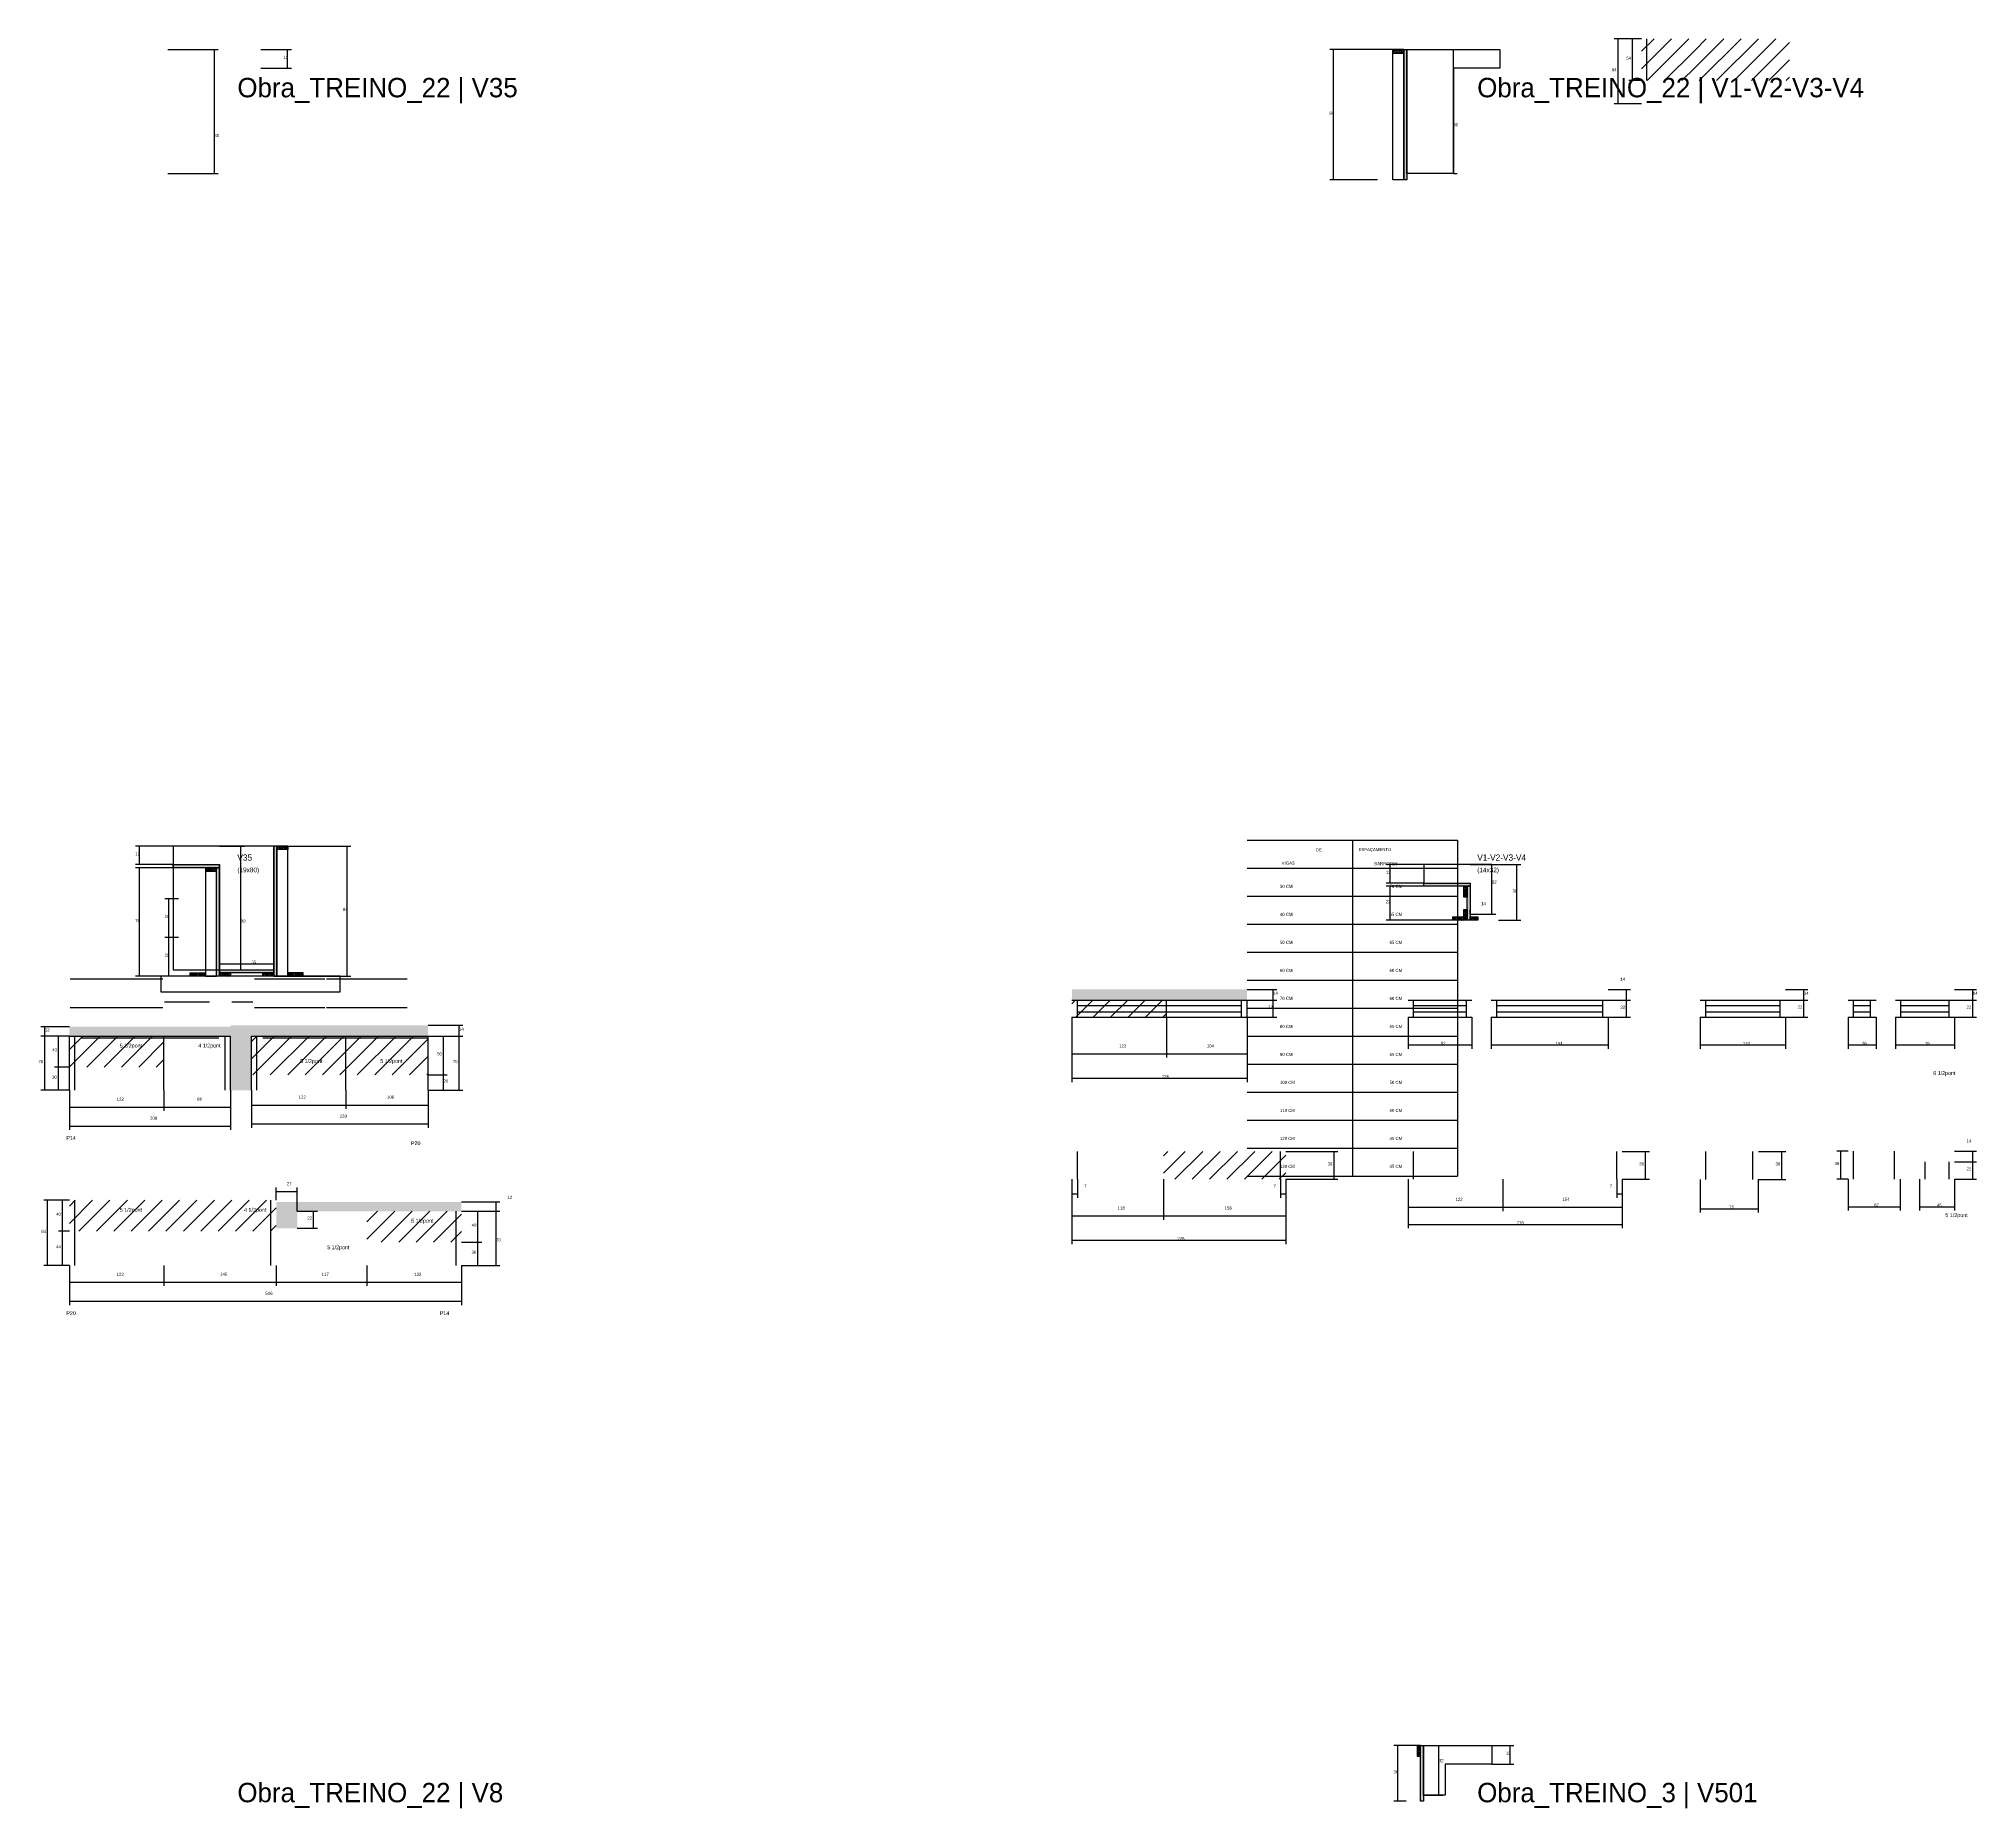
# Model space of a CAD drawing. Header units: metres. Extents: x -2848 to 22762, y -49062 to 1016.
# Drawn here: x 12544 to 15045, y -36418 to -34135 of the extents above; entities that cross this region are included whole.
import ezdxf

# ---------------------------------------------------------------- set-up
doc = ezdxf.new("R2010")
doc.units = ezdxf.units.M
for name, color, linetype in [('CONCRETO', 251, 'Continuous'), ('COTA', 4, 'Continuous'), ('Cota Seção (2x)', 4, 'Continuous'), ('GARFOS', 7, 'Continuous'), ('Hachura', 253, 'Continuous'), ('LABEL_ID', 3, 'Continuous'), ('Madeira', 126, 'Continuous'), ('NOMENCLATURA', 7, 'Continuous'), ('Painéis', 200, 'Continuous'), ('SARR_2.2x7', 40, 'Continuous'), ('Texto Seção', 7, 'Continuous')]:
    doc.layers.add(name, color=color, linetype=linetype)

msp = doc.modelspace()

# ---------------------------------------------------------------- hatches: boundary and pattern name
at = {"layer": 'COTA'}
h = msp.add_hatch(dxfattribs=at)
h.set_pattern_fill('AR-CONC', scale=0.03)
h.paths.add_polyline_path([(14103, -35361.1), (13877, -35361.1), (13877, -35361.1), (13877, -35375.1), (13877, -35375.1), (14103, -35375.1), (14103, -35375.1), (14103, -35361.1)])
h = msp.add_hatch(dxfattribs=at)
h.set_pattern_fill('AR-CONC', scale=0.03)
h.paths.add_polyline_path([(12818, -35421.3), (13046, -35421.3), (13046, -35407.3), (12791.2, -35407.3), (12791.2, -35409.3), (12583.2, -35409.3), (12583.2, -35421.3), (12791.2, -35421.3), (12791.2, -35491.3), (12818, -35491.3)])
h = msp.add_hatch(dxfattribs=at)
h.set_pattern_fill('AR-CONC', scale=0.03)
h.paths.add_polyline_path([(12877.2, -35647.3), (13089.2, -35647.3), (13089.2, -35635.3), (12850.2, -35635.3), (12850.2, -35669.3), (12877.2, -35669.3)])
at = {"layer": 'Hachura'}
h = msp.add_hatch(dxfattribs=at)
h.set_pattern_fill('ANSI31', scale=5)
h.paths.add_polyline_path([(14681.1, -34188.5), (14681.1, -34134.5), (14612.1, -34134.5), (14612.1, -34188.5)])
h = msp.add_hatch(dxfattribs=at)
h.set_pattern_fill('ANSI31', scale=5)
h.paths.add_polyline_path([(14803.1, -34188.5), (14803.1, -34134.5), (14681.1, -34134.5), (14681.1, -34188.5)])
h = msp.add_hatch(dxfattribs=at)
h.set_pattern_fill('ANSI31', scale=0.5)
h.paths.add_polyline_path([(14291.2, -34148.5), (14291.2, -34152.9), (14291.2, -34152.9), (14305.2, -34152.9), (14305.2, -34152.9), (14305.2, -34148.5), (14305.2, -34148.5), (14291.2, -34148.5)])
h = msp.add_hatch(color=8, dxfattribs=at)
h.dxf.hatch_style = 1
h.paths.add_polyline_path([(14305.2, -34148.5), (14309.2, -34148.5), (14309.2, -34148.5), (14309.2, -34316.5), (14309.2, -34316.5), (14305.2, -34316.5), (14305.2, -34316.5), (14305.2, -34148.5)])
h = msp.add_hatch(color=8, dxfattribs=at)
h.dxf.hatch_style = 1
h.paths.add_polyline_path([(12851, -35176.1), (12847, -35176.1), (12847, -35176.1), (12847, -35344.1), (12847, -35344.1), (12851, -35344.1), (12851, -35344.1), (12851, -35176.1)])
h = msp.add_hatch(dxfattribs=at)
h.set_pattern_fill('ANSI31', scale=0.5)
h.paths.add_polyline_path([(12865, -35176.1), (12865, -35180.5), (12865, -35180.5), (12851, -35180.5), (12851, -35180.5), (12851, -35176.1), (12851, -35176.1), (12865, -35176.1)])
h = msp.add_hatch(color=8, dxfattribs=at)
h.dxf.hatch_style = 1
h.paths.add_polyline_path([(12717, -35204.1), (12717, -35200.1), (12717, -35200.1), (12777, -35200.1), (12777, -35200.1), (12777, -35204.1), (12777, -35204.1), (12717, -35204.1)])
h = msp.add_hatch(dxfattribs=at)
h.set_pattern_fill('ANSI31', scale=0.5)
h.paths.add_polyline_path([(12759, -35204.1), (12759, -35208.5), (12759, -35208.5), (12773, -35208.5), (12773, -35208.5), (12773, -35204.1), (12773, -35204.1), (12759, -35204.1)])
h = msp.add_hatch(color=8, dxfattribs=at)
h.dxf.hatch_style = 1
h.paths.add_polyline_path([(12773, -35204.1), (12777, -35204.1), (12777, -35204.1), (12777, -35344.1), (12777, -35344.1), (12773, -35344.1), (12773, -35344.1), (12773, -35204.1)])
h = msp.add_hatch(color=8, dxfattribs=at)
h.dxf.hatch_style = 1
h.paths.add_polyline_path([(14331, -35228), (14331, -35224), (14331, -35224), (14391, -35224), (14391, -35224), (14391, -35228), (14391, -35228), (14331, -35228)])
h = msp.add_hatch(dxfattribs=at)
h.set_pattern_fill('ANSI31', scale=0.5)
h.paths.add_polyline_path([(14387, -35242), (14382.6, -35242), (14382.6, -35242), (14382.6, -35228), (14382.6, -35228), (14387, -35228), (14387, -35228), (14387, -35242)])
h = msp.add_hatch(color=8, dxfattribs=at)
h.dxf.hatch_style = 1
h.paths.add_polyline_path([(14387, -35228), (14391, -35228), (14391, -35228), (14391, -35272), (14391, -35272), (14387, -35272), (14387, -35272), (14387, -35228)])
h = msp.add_hatch(dxfattribs=at)
h.set_pattern_fill('ANSI31', scale=0.5)
h.paths.add_polyline_path([(14382.6, -35267.6), (14382.6, -35272), (14382.6, -35272), (14368.6, -35272), (14368.6, -35272), (14368.6, -35267.6), (14368.6, -35267.6), (14382.6, -35267.6)])
h = msp.add_hatch(dxfattribs=at)
h.set_pattern_fill('ANSI31', scale=0.5)
h.paths.add_polyline_path([(14387, -35272), (14382.6, -35272), (14382.6, -35272), (14382.6, -35258), (14382.6, -35258), (14387, -35258), (14387, -35258), (14387, -35272)])
h = msp.add_hatch(dxfattribs=at)
h.set_pattern_fill('ANSI31', scale=0.5)
h.paths.add_polyline_path([(14391, -35272), (14391, -35267.6), (14391, -35267.6), (14401, -35267.6), (14401, -35267.6), (14401, -35272), (14401, -35272), (14391, -35272)])
h = msp.add_hatch(dxfattribs=at)
h.set_pattern_fill('ANSI31', scale=0.5)
h.paths.add_polyline_path([(12739, -35344.1), (12739, -35339.7), (12739, -35339.7), (12759, -35339.7), (12759, -35339.7), (12759, -35344.1), (12759, -35344.1), (12739, -35344.1)])
h = msp.add_hatch(color=8, dxfattribs=at)
h.dxf.hatch_style = 1
h.paths.add_polyline_path([(12777, -35339.7), (12777, -35336.1), (12777, -35336.1), (12847, -35336.1), (12847, -35336.1), (12847, -35339.7), (12847, -35339.7), (12777, -35339.7)])
h = msp.add_hatch(dxfattribs=at)
h.set_pattern_fill('ANSI31', scale=0.5)
h.paths.add_polyline_path([(12777, -35344.1), (12777, -35339.7), (12777, -35339.7), (12791, -35339.7), (12791, -35339.7), (12791, -35344.1), (12791, -35344.1), (12777, -35344.1)])
h = msp.add_hatch(dxfattribs=at)
h.set_pattern_fill('ANSI31', scale=0.5)
h.paths.add_polyline_path([(12833, -35344.1), (12833, -35339.7), (12833, -35339.7), (12847, -35339.7), (12847, -35339.7), (12847, -35344.1), (12847, -35344.1), (12833, -35344.1)])
h = msp.add_hatch(dxfattribs=at)
h.set_pattern_fill('ANSI31', scale=0.5)
h.paths.add_polyline_path([(12885, -35344.1), (12885, -35339.7), (12885, -35339.7), (12865, -35339.7), (12865, -35339.7), (12865, -35344.1), (12865, -35344.1), (12885, -35344.1)])
h = msp.add_hatch(dxfattribs=at)
h.set_pattern_fill('ANSI31', scale=5)
h.paths.add_polyline_path([(13877, -35375.1), (13877, -35397.1), (13999, -35397.1), (13999, -35375.1)])
h = msp.add_hatch(dxfattribs=at)
h.set_pattern_fill('ANSI31', scale=5)
h.paths.add_polyline_path([(12583.2, -35421.3), (12583.2, -35461.3), (12705.2, -35461.3), (12705.2, -35421.3)])
h = msp.add_hatch(dxfattribs=at)
h.set_pattern_fill('ANSI31', scale=5)
h.paths.add_polyline_path([(12940, -35471.3), (12940, -35421.3), (12818, -35421.3), (12818, -35471.3)])
h = msp.add_hatch(dxfattribs=at)
h.set_pattern_fill('ANSI31', scale=5)
h.paths.add_polyline_path([(13046, -35471.3), (13046, -35421.3), (12940, -35421.3), (12940, -35471.3)])
h = msp.add_hatch(dxfattribs=at)
h.set_pattern_fill('ANSI31', scale=5)
h.paths.add_polyline_path([(13995, -35570.2), (13995, -35606.2), (14153, -35606.2), (14153, -35570.2)])
h = msp.add_hatch(dxfattribs=at)
h.set_pattern_fill('ANSI31', scale=5)
h.paths.add_polyline_path([(12583.2, -35633.3), (12583.2, -35673.3), (12705.2, -35673.3), (12705.2, -35633.3)])
h = msp.add_hatch(dxfattribs=at)
h.set_pattern_fill('ANSI31', scale=5)
h.paths.add_polyline_path([(12705.2, -35633.3), (12705.2, -35673.3), (12850.2, -35673.3), (12850.2, -35633.3)])
h = msp.add_hatch(dxfattribs=at)
h.set_pattern_fill('ANSI31', scale=5)
h.paths.add_polyline_path([(12967.2, -35647.3), (12967.2, -35687.3), (13089.2, -35687.3), (13089.2, -35647.3)])
h = msp.add_hatch(dxfattribs=at)
h.set_pattern_fill('ANSI31', scale=0.5)
h.paths.add_polyline_path([(14326.8, -36336.7), (14322.4, -36336.7), (14322.4, -36336.7), (14322.4, -36350.7), (14322.4, -36350.7), (14326.8, -36350.7), (14326.8, -36350.7), (14326.8, -36336.7)])
h = msp.add_hatch(color=8, dxfattribs=at)
h.dxf.hatch_style = 1
h.paths.add_polyline_path([(14326.8, -36336.7), (14330.8, -36336.7), (14330.8, -36336.7), (14330.8, -36408.7), (14330.8, -36408.7), (14326.8, -36408.7), (14326.8, -36408.7), (14326.8, -36336.7)])

# ---------------------------------------------------------------- linework, layer by layer
at = {"layer": 'CONCRETO'}
for points in [[(14309.2, -34168.5), (14309.2, -34148.5), (14429.2, -34148.5), (14429.2, -34172.5), (14369.2, -34172.5), (14369.2, -34308.5), (14309.2, -34308.5), (14309.2, -34168.5)], [(12847, -35196.1), (12847, -35176.1), (12717, -35176.1), (12717, -35200.1), (12777, -35200.1), (12777, -35336.1), (12847, -35336.1), (12847, -35196.1)], [(12717, -35336.1), (12847, -35336.1), (12847, -35176.1), (12717, -35176.1)], [(14331, -35200), (14331, -35224), (14391, -35224), (14391, -35264), (14419, -35264), (14419, -35220), (14419, -35200), (14391, -35200), (14391, -35200)]]:
    msp.add_lwpolyline(points, close=True, dxfattribs=at)
for points in [[(14330.8, -36356.7), (14330.8, -36336.7), (14358.5, -36336.7)], [(14358.5, -36336.7), (14418.8, -36336.7), (14418.8, -36360.7), (14358.8, -36360.7), (14358.8, -36400.7), (14330.8, -36400.7), (14330.8, -36356.7), (14330.8, -36356.7)]]:
    msp.add_lwpolyline(points, dxfattribs=at)
at = {"layer": 'COTA'}
for p, q in [((14612.1, -34134.5), (14576.7, -34134.5)), ((14581.7, -34218.5), (14581.7, -34134.5)), ((14612.1, -34134.5), (14595.6, -34134.5)), ((14600.6, -34188.5), (14600.6, -34134.5)), ((12830.3, -34148.5), (12869.8, -34148.5)), ((12864.8, -34172.5), (12864.8, -34148.5)), ((14291.2, -34148.5), (14209.7, -34148.5)), ((14214.7, -34316.5), (14214.7, -34148.5)), ((12830.3, -34172.5), (12869.8, -34172.5)), ((14612.1, -34188.5), (14595.6, -34188.5)), ((14612.1, -34218.5), (14576.7, -34218.5)), ((14271.2, -34316.5), (14209.7, -34316.5)), ((12717, -35176.1), (12668.7, -35176.1)), ((12673.7, -35200.1), (12673.7, -35176.1)), ((12865, -35176.1), (12946.5, -35176.1)), ((12941.5, -35344.1), (12941.5, -35176.1)), ((12717, -35200.1), (12668.7, -35200.1)), ((12717, -35204.1), (12668.7, -35204.1)), ((12673.7, -35344.1), (12673.7, -35204.1)), ((14331, -35200), (14282.6, -35200)), ((14287.6, -35224), (14287.6, -35200)), ((14411.8, -35200), (14456.1, -35200)), ((14451.1, -35272), (14451.1, -35200)), ((12724, -35244.1), (12706.5, -35244.1)), ((12711.5, -35294.1), (12711.5, -35244.1)), ((14331, -35224), (14282.6, -35224)), ((14331, -35228), (14282.6, -35228)), ((14287.6, -35272), (14287.6, -35228)), ((14368.6, -35272), (14282.6, -35272)), ((14427.4, -35272), (14456.1, -35272)), ((12724, -35294.1), (12706.5, -35294.1)), ((12724, -35294.1), (12706.5, -35294.1)), ((12711.5, -35344.1), (12711.5, -35294.1)), ((12739, -35344.1), (12668.7, -35344.1)), ((12724, -35344.1), (12706.5, -35344.1)), ((12885, -35344.1), (12946.5, -35344.1)), ((14103, -35361.1), (14141.5, -35361.1)), ((14136.5, -35375.1), (14136.5, -35361.1)), ((14569.2, -35361.1), (14597.8, -35361.1)), ((14592.8, -35375.1), (14592.8, -35361.1)), ((14797.8, -35361.1), (14826.5, -35361.1)), ((14821.5, -35375.1), (14821.5, -35361.1)), ((15015.9, -35361.1), (15044.5, -35361.1)), ((15039.5, -35375.1), (15039.5, -35361.1)), ((13877, -35397.1), (13877, -35449.2)), ((13877, -35397.1), (13877, -35480.8)), ((13999, -35397.1), (13999, -35449.2)), ((13999, -35397.1), (13999, -35449.2)), ((14103, -35375.1), (14141.5, -35375.1)), ((14103, -35375.1), (14141.5, -35375.1)), ((14103, -35397.1), (14141.5, -35397.1)), ((14103, -35397.1), (14103, -35449.2)), ((14103, -35397.1), (14103, -35480.8)), ((14136.5, -35397.1), (14136.5, -35375.1)), ((14311, -35397.1), (14311, -35437.8)), ((14393, -35397.1), (14393, -35437.8)), ((14418.2, -35397.1), (14418.2, -35437.8)), ((14569.2, -35375.1), (14597.8, -35375.1)), ((14569.2, -35375.1), (14597.8, -35375.1)), ((14569.2, -35397.1), (14569.2, -35437.8)), ((14569.2, -35397.1), (14597.8, -35397.1)), ((14592.8, -35397.1), (14592.8, -35375.1)), ((14687.9, -35397.1), (14687.9, -35437.8)), ((14797.8, -35375.1), (14826.5, -35375.1)), ((14797.8, -35375.1), (14826.5, -35375.1)), ((14797.8, -35397.1), (14797.8, -35437.8)), ((14797.8, -35397.1), (14826.5, -35397.1)), ((14821.5, -35397.1), (14821.5, -35375.1)), ((14878.7, -35397.1), (14878.7, -35437.8)), ((14914.7, -35397.1), (14914.7, -35437.8)), ((14939.9, -35397.1), (14939.9, -35437.8)), ((15015.9, -35375.1), (15044.5, -35375.1)), ((15015.9, -35375.1), (15044.5, -35375.1)), ((15015.9, -35397.1), (15015.9, -35437.8)), ((15015.9, -35397.1), (15044.5, -35397.1)), ((15039.5, -35397.1), (15039.5, -35375.1)), ((12583.2, -35409.3), (12546.5, -35409.3)), ((12583.2, -35421.3), (12546.5, -35421.3)), ((12583.2, -35421.3), (12546.5, -35421.3)), ((12551.5, -35421.3), (12551.5, -35409.3)), ((12551.5, -35491.3), (12551.5, -35421.3)), ((12583.2, -35421.3), (12564.1, -35421.3)), ((12569.1, -35461.3), (12569.1, -35421.3)), ((13046, -35407.3), (13091, -35407.3)), ((13046, -35421.3), (13091, -35421.3)), ((13046, -35421.3), (13091, -35421.3)), ((13046, -35421.3), (13070.9, -35421.3)), ((13065.9, -35471.3), (13065.9, -35421.3)), ((13086, -35421.3), (13086, -35407.3)), ((13086, -35491.3), (13086, -35421.3)), ((13877, -35444.2), (13999, -35444.2)), ((13999, -35444.2), (14103, -35444.2)), ((14311, -35432.8), (14393, -35432.8)), ((14418.2, -35432.8), (14569.2, -35432.8)), ((14687.9, -35432.8), (14797.8, -35432.8)), ((14878.7, -35432.8), (14914.7, -35432.8)), ((14939.9, -35432.8), (15015.9, -35432.8)), ((12583.2, -35461.3), (12564.1, -35461.3)), ((12583.2, -35461.3), (12564.1, -35461.3)), ((12569.1, -35491.3), (12569.1, -35461.3)), ((13046, -35471.3), (13070.9, -35471.3)), ((13046, -35471.3), (13070.9, -35471.3)), ((13065.9, -35491.3), (13065.9, -35471.3)), ((12583.2, -35491.3), (12546.5, -35491.3)), ((12583.2, -35491.3), (12564.1, -35491.3)), ((12583.2, -35491.3), (12583.2, -35517.9)), ((12583.2, -35491.3), (12583.2, -35542.4)), ((12705.2, -35491.3), (12705.2, -35517.9)), ((12705.2, -35491.3), (12705.2, -35517.9)), ((12791.2, -35491.3), (12791.2, -35517.9)), ((12791.2, -35491.3), (12791.2, -35542.4)), ((12818, -35491.3), (12818, -35515.3)), ((12818, -35491.3), (12818, -35539.8)), ((12940, -35491.3), (12940, -35515.3)), ((12940, -35491.3), (12940, -35515.3)), ((13046, -35491.3), (13046, -35515.3)), ((13046, -35491.3), (13046, -35539.8)), ((13046, -35491.3), (13091, -35491.3)), ((13046, -35491.3), (13070.9, -35491.3)), ((13877, -35475.8), (14103, -35475.8)), ((12583.2, -35512.9), (12705.2, -35512.9)), ((12705.2, -35512.9), (12791.2, -35512.9)), ((12818, -35510.3), (12940, -35510.3)), ((12940, -35510.3), (13046, -35510.3)), ((12583.2, -35537.4), (12791.2, -35537.4)), ((12818, -35534.8), (13046, -35534.8)), ((14153, -35570.2), (14220.3, -35570.2)), ((14215.3, -35606.2), (14215.3, -35570.2)), ((14587, -35570.2), (14622.4, -35570.2)), ((14617.4, -35606.2), (14617.4, -35570.2)), ((14762.9, -35570.3), (14798.2, -35570.3)), ((14793.2, -35606.3), (14793.2, -35570.3)), ((14878.7, -35569.8), (14864.3, -35569.8)), ((14869.3, -35605.8), (14869.3, -35569.8)), ((15015.9, -35569.8), (15044.5, -35569.8)), ((15039.5, -35583.8), (15039.5, -35569.8)), ((15015.9, -35583.8), (15044.5, -35583.8)), ((15015.9, -35583.8), (15044.5, -35583.8)), ((15039.5, -35605.8), (15039.5, -35583.8)), ((12850.2, -35633.3), (12850.2, -35616.9)), ((12850.2, -35621.9), (12877.2, -35621.9)), ((12877.2, -35647.3), (12877.2, -35616.9)), ((13877, -35606.2), (13877, -35658.3)), ((13877, -35606.2), (13877, -35689.9)), ((13877, -35606.2), (13877, -35630.1)), ((13884, -35606.2), (13884, -35630.1)), ((13995, -35606.2), (13995, -35658.3)), ((13995, -35606.2), (13995, -35658.3)), ((14146, -35606.2), (14146, -35630.1)), ((14153, -35606.2), (14153, -35658.3)), ((14153, -35606.2), (14153, -35689.9)), ((14153, -35606.2), (14220.3, -35606.2)), ((14153, -35606.2), (14153, -35630.1)), ((14311, -35606.2), (14311, -35647.1)), ((14311, -35606.2), (14311, -35669.3)), ((14433, -35606.2), (14433, -35647.1)), ((14433, -35606.2), (14433, -35647.1)), ((14580, -35606.2), (14580, -35630.1)), ((14587, -35606.2), (14587, -35647.1)), ((14587, -35606.2), (14587, -35669.3)), ((14587, -35606.2), (14622.4, -35606.2)), ((14587, -35606.2), (14587, -35630.1)), ((14687.9, -35606.3), (14687.9, -35649.1)), ((14762.8, -35606.3), (14762.8, -35649.1)), ((14762.8, -35606.3), (14798.2, -35606.3)), ((14878.7, -35605.8), (14864.3, -35605.8)), ((14878.7, -35605.8), (14878.7, -35646.5)), ((14945.7, -35605.8), (14945.7, -35646.5)), ((14970.9, -35605.8), (14970.9, -35646.5)), ((15015.9, -35605.8), (15015.9, -35646.5)), ((15015.9, -35605.8), (15044.5, -35605.8)), ((12583.2, -35633.3), (12550, -35633.3)), ((12555, -35717.3), (12555, -35633.3)), ((12583.2, -35633.3), (12569.2, -35633.3)), ((12574.2, -35673.3), (12574.2, -35633.3)), ((12877.2, -35647.3), (12903.2, -35647.3)), ((12898.2, -35669.3), (12898.2, -35647.3)), ((13089.2, -35635.3), (13138.8, -35635.3)), ((13089.2, -35647.3), (13138.8, -35647.3)), ((13089.2, -35647.3), (13138.8, -35647.3)), ((13089.2, -35647.3), (13115.4, -35647.3)), ((13110.4, -35687.3), (13110.4, -35647.3)), ((13133.8, -35647.3), (13133.8, -35635.3)), ((13133.8, -35717.3), (13133.8, -35647.3)), ((13877, -35625.1), (13884, -35625.1)), ((14146, -35625.1), (14153, -35625.1)), ((14311, -35642.1), (14433, -35642.1)), ((14433, -35642.1), (14587, -35642.1)), ((14580, -35625.1), (14587, -35625.1)), ((14687.9, -35644.1), (14762.8, -35644.1)), ((14878.7, -35641.5), (14945.7, -35641.5)), ((14970.9, -35641.5), (15015.9, -35641.5)), ((12877.2, -35669.3), (12903.2, -35669.3)), ((13877, -35653.3), (13995, -35653.3)), ((13995, -35653.3), (14153, -35653.3)), ((14311, -35664.3), (14587, -35664.3)), ((12583.2, -35673.3), (12569.2, -35673.3)), ((12583.2, -35673.3), (12569.2, -35673.3)), ((12574.2, -35717.3), (12574.2, -35673.3)), ((13089.2, -35687.3), (13115.4, -35687.3)), ((13089.2, -35687.3), (13115.4, -35687.3)), ((13110.4, -35717.3), (13110.4, -35687.3)), ((13877, -35684.9), (14153, -35684.9)), ((12583.2, -35717.3), (12550, -35717.3)), ((12583.2, -35717.3), (12569.2, -35717.3)), ((12583.2, -35717.3), (12583.2, -35743.8)), ((12583.2, -35717.3), (12583.2, -35768.4)), ((12705.2, -35717.3), (12705.2, -35743.8)), ((12705.2, -35717.3), (12705.2, -35743.8)), ((12850.2, -35717.3), (12850.2, -35743.8)), ((12850.2, -35717.3), (12850.2, -35743.8)), ((12967.2, -35717.3), (12967.2, -35743.8)), ((12967.2, -35717.3), (12967.2, -35743.8)), ((13089.2, -35717.3), (13089.2, -35743.8)), ((13089.2, -35717.3), (13089.2, -35768.4)), ((13089.2, -35717.3), (13138.8, -35717.3)), ((13089.2, -35717.3), (13115.4, -35717.3)), ((12583.2, -35738.8), (12705.2, -35738.8)), ((12705.2, -35738.8), (12850.2, -35738.8)), ((12850.2, -35738.8), (12967.2, -35738.8)), ((12967.2, -35738.8), (13089.2, -35738.8)), ((12583.2, -35763.4), (13089.2, -35763.4)), ((14322.4, -36336.7), (14292.5, -36336.7)), ((14297.5, -36408.7), (14297.5, -36336.7)), ((14418.8, -36336.7), (14447.4, -36336.7)), ((14442.4, -36360.7), (14442.4, -36336.7)), ((14418.8, -36360.7), (14447.4, -36360.7)), ((14308.4, -36408.7), (14292.5, -36408.7))]:
    msp.add_line(p, q, dxfattribs=at)
at = {"layer": 'Cota Seção (2x)'}
for p, q in [((12710.3, -34148.5), (12775.3, -34148.5)), ((12770.3, -34308.5), (12770.3, -34148.5)), ((14369.2, -34308.5), (14369.2, -34148.5)), ((14369.2, -34148.5), (14374.2, -34148.5)), ((12710.3, -34308.5), (12775.3, -34308.5)), ((14369.2, -34308.5), (14374.2, -34308.5)), ((12777, -35176.1), (12809.3, -35176.1)), ((12804.3, -35336.1), (12804.3, -35176.1)), ((14391, -35200), (14424, -35200)), ((14419, -35264), (14419, -35200)), ((14391, -35264), (14391, -35259)), ((14391, -35264), (14424, -35264)), ((14391, -35264), (14419, -35264)), ((14419, -35264), (14419, -35259)), ((12777, -35336.1), (12777, -35323.1)), ((12777, -35328.1), (12847, -35328.1)), ((12777, -35336.1), (12809.3, -35336.1)), ((12847, -35336.1), (12847, -35323.1)), ((14330.5, -36336.7), (14355.5, -36336.7)), ((14350.5, -36400.7), (14350.5, -36336.7)), ((14330.5, -36400.7), (14355.5, -36400.7))]:
    msp.add_line(p, q, dxfattribs=at)
at = {"layer": 'GARFOS'}
for p, q in [((14103.2, -35168.4), (14374.7, -35168.4)), ((14239, -35168.4), (14239, -35602.1)), ((14374.7, -35168.4), (14374.7, -35602.1)), ((14103.2, -35204.6), (14374.7, -35204.6)), ((14103.2, -35204.6), (14374.7, -35204.6)), ((14103.2, -35240.7), (14374.7, -35240.7)), ((14103.2, -35276.8), (14374.7, -35276.8)), ((14103.2, -35313), (14374.7, -35313)), ((14103.2, -35349.1), (14374.7, -35349.1)), ((14103.2, -35385.3), (14374.7, -35385.3)), ((14103.2, -35421.4), (14374.7, -35421.4)), ((14103.2, -35457.5), (14374.7, -35457.5)), ((14103.2, -35493.7), (14374.7, -35493.7)), ((14103.2, -35529.8), (14374.7, -35529.8)), ((14103.2, -35565.9), (14374.7, -35565.9)), ((14103.2, -35602.1), (14374.7, -35602.1))]:
    msp.add_line(p, q, dxfattribs=at)
at = {"layer": 'Madeira'}
for points in [[(14291.2, -34148.5), (14291.2, -34152.9), (14305.2, -34152.9), (14305.2, -34148.5)], [(14291.2, -34148.5), (14305.2, -34148.5), (14305.2, -34316.5), (14291.2, -34316.5)], [(12865, -35176.1), (12865, -35180.5), (12851, -35180.5), (12851, -35176.1)], [(12865, -35176.1), (12851, -35176.1), (12851, -35344.1), (12865, -35344.1)], [(12759, -35204.1), (12759, -35208.5), (12773, -35208.5), (12773, -35204.1)], [(12759, -35344.1), (12773, -35344.1), (12773, -35204.1), (12759, -35204.1)], [(14387, -35242), (14382.6, -35242), (14382.6, -35228), (14387, -35228)], [(14382.6, -35267.6), (14382.6, -35272), (14368.6, -35272), (14368.6, -35267.6)], [(14387, -35272), (14382.6, -35272), (14382.6, -35258), (14387, -35258)], [(14391, -35272), (14391, -35267.6), (14401, -35267.6), (14401, -35272)], [(12701.2, -35364.1), (12932.8, -35364.1), (12932.8, -35344.1), (12701.2, -35344.1)], [(12739, -35344.1), (12739, -35339.7), (12759, -35339.7), (12759, -35344.1)], [(12777, -35344.1), (12777, -35339.7), (12791, -35339.7), (12791, -35344.1)], [(12833, -35344.1), (12833, -35339.7), (12847, -35339.7), (12847, -35344.1)], [(12885, -35344.1), (12885, -35339.7), (12865, -35339.7), (12865, -35344.1)], [(14326.8, -36336.7), (14322.4, -36336.7), (14322.4, -36350.7), (14326.8, -36350.7)]]:
    msp.add_lwpolyline(points, close=True, dxfattribs=at)
at = {"layer": 'Painéis'}
for p, q in [((12847, -35344.1), (12847, -35176.1)), ((12717, -35200.1), (12777, -35200.1)), ((12717, -35204.1), (12717, -35200.1)), ((12777, -35204.1), (12777, -35200.1)), ((12777, -35344.1), (12777, -35204.1)), ((14331, -35224), (14391, -35224)), ((14391, -35264), (14419, -35264)), ((12777, -35336.1), (12847, -35336.1)), ((12777, -35339.7), (12777, -35336.1)), ((12847, -35339.7), (12847, -35336.1)), ((13877, -35375.1), (14103, -35375.1)), ((13877, -35397.1), (14103, -35397.1)), ((13999, -35397.1), (13999, -35375.1)), ((14103, -35397.1), (14103, -35375.1)), ((14311, -35375.1), (14393, -35375.1)), ((14311, -35397.1), (14393, -35397.1)), ((14418.2, -35375.1), (14569.2, -35375.1)), ((14418.2, -35397.1), (14569.2, -35397.1)), ((14687.9, -35375.1), (14797.8, -35375.1)), ((14687.9, -35397.1), (14797.8, -35397.1)), ((14878.7, -35375.1), (14914.7, -35375.1)), ((14878.7, -35397.1), (14914.7, -35397.1)), ((14939.9, -35375.1), (15015.9, -35375.1)), ((14939.9, -35397.1), (15015.9, -35397.1)), ((12583.2, -35421.3), (12791.2, -35421.3)), ((12583.2, -35491.3), (12583.2, -35421.3)), ((12705.2, -35491.3), (12705.2, -35421.3)), ((12791.2, -35491.3), (12791.2, -35421.3)), ((12818, -35421.3), (13046, -35421.3)), ((12818, -35491.3), (12818, -35421.3)), ((12940, -35491.3), (12940, -35421.3)), ((13046, -35491.3), (13046, -35421.3))]:
    msp.add_line(p, q, dxfattribs=at)
for points in [[(14305.2, -34148.5), (14309.2, -34148.5), (14309.2, -34316.5), (14305.2, -34316.5)], [(12851, -35176.1), (12847, -35176.1), (12847, -35344.1), (12851, -35344.1)], [(12717, -35204.1), (12717, -35200.1), (12777, -35200.1), (12777, -35204.1)], [(12773, -35204.1), (12777, -35204.1), (12777, -35344.1), (12773, -35344.1)], [(14331, -35228), (14331, -35224), (14391, -35224), (14391, -35228)], [(14387, -35228), (14391, -35228), (14391, -35272), (14387, -35272)], [(12777, -35339.7), (12777, -35336.1), (12847, -35336.1), (12847, -35339.7)], [(14326.8, -36336.7), (14330.8, -36336.7), (14330.8, -36408.7), (14326.8, -36408.7)]]:
    msp.add_lwpolyline(points, close=True, dxfattribs=at)
at = {"layer": 'SARR_2.2x7'}
for p, q in [((14619.1, -34188.5), (14619.1, -34134.5)), ((12584.2, -35347.6), (12703.9, -35347.6)), ((12821.9, -35347.6), (12912.9, -35347.6)), ((12914.9, -35347.6), (13018.9, -35347.6)), ((12584.2, -35384.4), (12703.9, -35384.4)), ((12705.9, -35377.1), (12763.9, -35377.1)), ((12792.9, -35377.1), (12819.9, -35377.1)), ((12821.9, -35384.4), (12912.9, -35384.4)), ((12914.9, -35384.4), (13018.9, -35384.4)), ((13884, -35397.1), (13884, -35375.1)), ((13884, -35382.1), (13999, -35382.1)), ((13884, -35390.1), (13999, -35390.1)), ((13999, -35382.1), (14096, -35382.1)), ((13999, -35390.1), (14096, -35390.1)), ((14096, -35397.1), (14096, -35375.1)), ((14318, -35397.1), (14318, -35375.1)), ((14318, -35382.1), (14386, -35382.1)), ((14318, -35390.1), (14386, -35390.1)), ((14386, -35397.1), (14386, -35375.1)), ((14425.2, -35397.1), (14425.2, -35375.1)), ((14425.2, -35382.1), (14562.2, -35382.1)), ((14425.2, -35390.1), (14562.2, -35390.1)), ((14562.2, -35397.1), (14562.2, -35375.1)), ((14694.9, -35397.1), (14694.9, -35375.1)), ((14694.9, -35382.1), (14790.8, -35382.1)), ((14694.9, -35390.1), (14790.8, -35390.1)), ((14790.8, -35397.1), (14790.8, -35375.1)), ((14885.7, -35397.1), (14885.7, -35375.1)), ((14885.7, -35382.1), (14907.7, -35382.1)), ((14885.7, -35390.1), (14907.7, -35390.1)), ((14907.7, -35397.1), (14907.7, -35375.1)), ((14946.9, -35397.1), (14946.9, -35375.1)), ((14946.9, -35382.1), (15008.9, -35382.1)), ((14946.9, -35390.1), (15008.9, -35390.1)), ((15008.9, -35397.1), (15008.9, -35375.1)), ((12590.2, -35491.3), (12590.2, -35421.3)), ((12784.2, -35491.3), (12784.2, -35421.3)), ((12825, -35491.3), (12825, -35421.3)), ((12598.2, -35423.5), (12705.2, -35423.5)), ((12705.2, -35423.5), (12776.2, -35423.5)), ((12833, -35423.5), (12940, -35423.5)), ((12940, -35423.5), (13046, -35423.5)), ((13884, -35606.2), (13884, -35570.2)), ((14146, -35606.2), (14146, -35570.2)), ((14318, -35606.2), (14318, -35570.2)), ((14580, -35606.2), (14580, -35570.2)), ((14694.9, -35606.3), (14694.9, -35570.3)), ((14755.8, -35606.3), (14755.8, -35570.3)), ((14885.7, -35605.8), (14885.7, -35569.8)), ((14938.7, -35605.8), (14938.7, -35569.8)), ((14977.9, -35605.8), (14977.9, -35583.8)), ((15008.9, -35605.8), (15008.9, -35583.8)), ((12590.2, -35717.3), (12590.2, -35633.3)), ((12843.2, -35717.3), (12843.2, -35633.3)), ((13082.2, -35717.3), (13082.2, -35647.3))]:
    msp.add_line(p, q, dxfattribs=at)

# ---------------------------------------------------------------- texts
at = {"layer": 'COTA'}
for s, p in [('12', (12859.3, -34160.5)), ('54', (14592.5, -34161.5)), ('84', (14573.6, -34176.5)), ('84', (14209.2, -34232.5)), ('12', (12668.2, -35188.1)), ('12', (14282.1, -35212)), ('22', (14282.1, -35250)), ('36', (14445.6, -35236)), ('70', (12668.2, -35274.1)), ('25', (12706, -35269.1)), ('84', (12936, -35260.1)), ('25', (12706, -35319.1)), ('14', (14584.8, -35350)), ('14', (14136.5, -35368.1)), ('14', (14821.5, -35368.1)), ('14', (15039.5, -35368.1)), ('22', (14130, -35386.1)), ('22', (14584.8, -35386.1)), ('22', (14813.5, -35386.1)), ('22', (15031.5, -35386.1)), ('12', (12551.5, -35415.3)), ('14', (13086, -35414.3)), ('40', (12561, -35441.3)), ('50', (13057.8, -35446.3)), ('122', (13938, -35436.1)), ('104', (14051, -35436.1)), ('82', (14353, -35432.8)), ('151', (14501.2, -35432.8)), ('110', (14742.8, -35432.8)), ('36', (14896.7, -35432.8)), ('76', (14977.9, -35432.8)), ('70', (12543.4, -35456.3)), ('30', (12560.9, -35476.3)), ('70', (13077.9, -35456.3)), ('226', (13993, -35475.8)), ('20', (13065.9, -35481.3)), ('122', (12644.2, -35504.8)), ('86', (12748.2, -35504.7)), ('122', (12879, -35502.2)), ('228', (12932, -35526.7)), ('106', (12993, -35502.2)), ('208', (12687.2, -35529.3)), ('14', (15031.5, -35558.7)), ('36', (14207, -35588.2)), ('36', (14609.1, -35588.2)), ('36', (14785, -35588.3)), ('36', (14861, -35587.8)), ('22', (15031.5, -35594.8)), ('27', (12863.7, -35613.8)), ('7', (13892.9, -35617)), ('7', (14137.1, -35617)), ('7', (14571.1, -35617)), ('12', (13148.4, -35631.5)), ('118', (13936, -35645.2)), ('158', (14074, -35645.2)), ('122', (14372, -35634)), ('154', (14510, -35634)), ('75', (14725.3, -35644.1)), ('67', (14912.2, -35641.5)), ('45', (14993.4, -35641.5)), ('84', (12546.9, -35675.3)), ('40', (12566.1, -35653.3)), ('22', (12890.2, -35658.3)), ('40', (13102.3, -35667.3)), ('276', (14451, -35664.3)), ('44', (12566.1, -35695.3)), ('70', (13133.8, -35686.3)), ('276', (14013, -35684.9)), ('30', (13102.2, -35702.3)), ('122', (12644.2, -35730.8)), ('145', (12777.7, -35730.7)), ('117', (12908.7, -35730.8)), ('122', (13028.2, -35730.8)), ('506', (12836.2, -35755.3)), ('12', (14436.9, -36348.7)), ('36', (14292, -36372.7))]:
    msp.add_text(s, height=4, dxfattribs=at).set_placement(p)
at = {"layer": 'Cota Seção (2x)'}
for s, p in [('80', (14369.2, -34247.4)), ('80', (12770.3, -34261.4)), ('32', (14419, -35224.5)), ('80', (12804.3, -35274.9)), ('14', (14405, -35252.5)), ('35', (12818, -35328.1)), ('32', (14350.5, -36358.3))]:
    msp.add_text(s, height=4, dxfattribs=at).set_placement(p)
at = {"layer": 'GARFOS'}
for s, p in [('VIGAS', (14147.8, -35200.1)), ('DE', (14191.8, -35183)), ('ESPAÇAMENTO', (14246.8, -35182.7)), ('BARROTES', (14267.3, -35200.9)), ('30 CM', (14145.4, -35230.2)), ('70 CM', (14286.9, -35230.2)), ('40 CM', (14145.4, -35266.3)), ('65 CM', (14286.9, -35266.3)), ('50 CM', (14145.4, -35302.4)), ('65 CM', (14286.9, -35302.4)), ('60 CM', (14145.4, -35338.6)), ('60 CM', (14286.9, -35338.6)), ('70 CM', (14145.4, -35374.7)), ('60 CM', (14286.9, -35374.7)), ('80 CM', (14145.4, -35410.9)), ('55 CM', (14286.9, -35410.9)), ('90 CM', (14145.4, -35447)), ('55 CM', (14286.9, -35447)), ('100 CM', (14145.4, -35483.1)), ('50 CM', (14286.9, -35483.1)), ('110 CM', (14145.4, -35519.3)), ('50 CM', (14286.9, -35519.3)), ('120 CM', (14145.4, -35555.4)), ('45 CM', (14286.9, -35555.4)), ('130 CM', (14145.4, -35591.5)), ('45 CM', (14286.9, -35591.5))]:
    msp.add_text(s, height=4, dxfattribs=at).set_placement(p)
at = {"layer": 'LABEL_ID'}
for s, p in [('Obra_TREINO_22 | V35', (12800, -34210)), ('Obra_TREINO_22 | V1-V2-V3-V4', (14400, -34210)), ('Obra_TREINO_22 | V8', (12800, -36410)), ('Obra_TREINO_3 | V501', (14400, -36410))]:
    msp.add_text(s, height=25, dxfattribs=at).set_placement(p)
at = {"layer": 'NOMENCLATURA'}
for s, p in [('5 1/2pont', (12648.2, -35436.1)), ('4 1/2pont', (12749.5, -35436.1)), ('5 1/2pont', (12881, -35456.1)), ('5 1/2pont', (12984.3, -35456.1)), ('6 1/2pont', (14988.5, -35471.6)), ('P14', (12579.2, -35555.4)), ('P20', (13024, -35562)), ('5 1/2pont', (12648.2, -35648.1)), ('4 1/2pont', (12808.5, -35648.1)), ('5 1/2pont', (13024.2, -35662.1)), ('5 1/2pont', (15004.2, -35655)), ('5 1/2pont', (12915.9, -35696.4)), ('P20', (12579.2, -35781.4)), ('P14', (13061.1, -35781.4))]:
    msp.add_text(s, height=5, dxfattribs=at).set_placement(p)
at = {"layer": 'Texto Seção'}
for s, height, p in [('V35', 8, (12800, -35195)), ('V1-V2-V3-V4', 8, (14400, -35195)), ('(19x80)', 6, (12800, -35210)), ('(14x32)', 6, (14400, -35210))]:
    msp.add_text(s, height=height, dxfattribs=at).set_placement(p)

doc.saveas('drawing.dxf')
